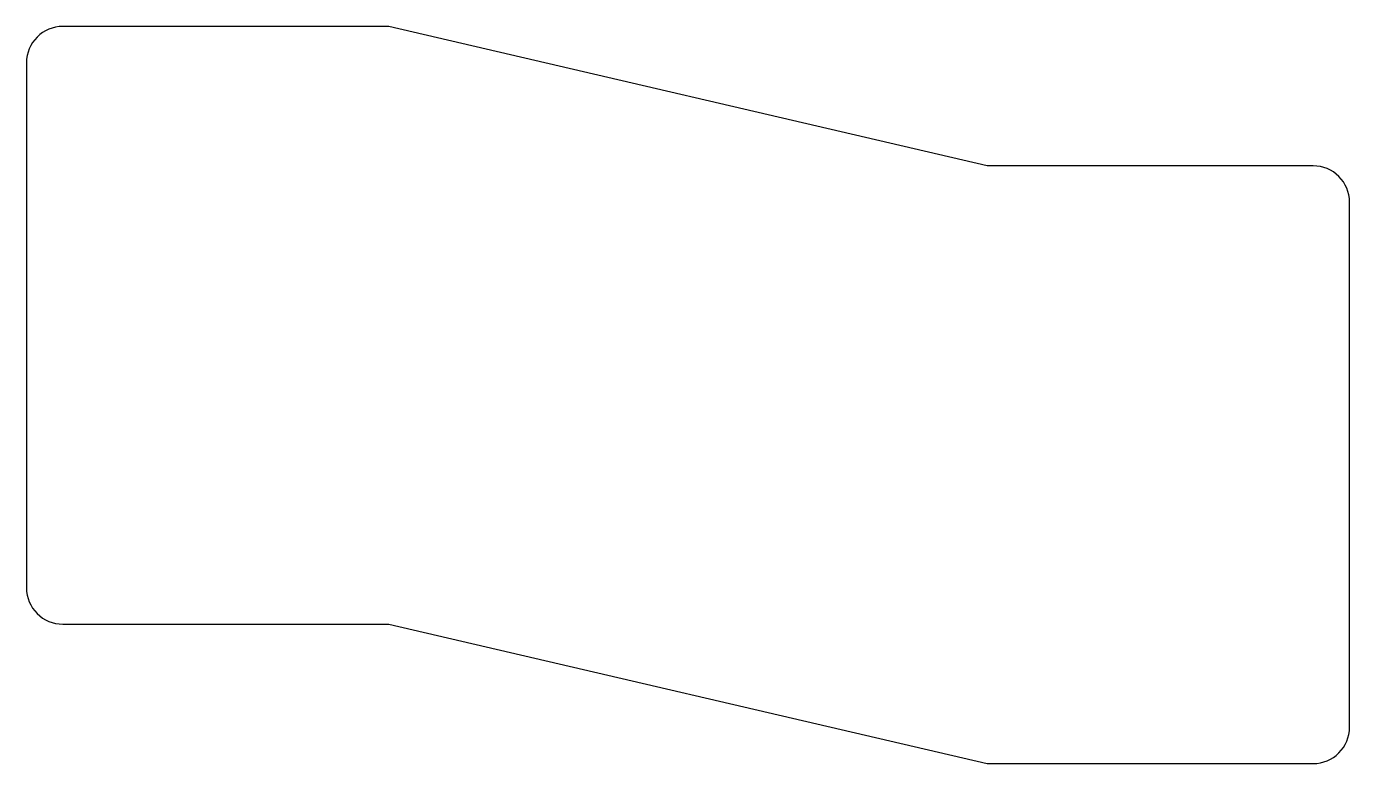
# Model space of a CAD drawing. Header units: millimetres. Extents: x -36.5 to 0, y 0 to 20.3.
import ezdxf

# ---------------------------------------------------------------- set-up
doc = ezdxf.new("R2010")
doc.units = ezdxf.units.MM

msp = doc.modelspace()

# ---------------------------------------------------------------- linework, layer by layer
msp.add_lwpolyline([(0, 15.5, 0.414214), (-1, 16.5), (-10, 16.5), (-26.5, 20.348), (-35.5, 20.348, 0.414214), (-36.5, 19.348), (-36.5, 4.848, 0.414214), (-35.5, 3.848), (-26.5, 3.848), (-10, 0), (-1, 0, 0.414214), (0, 1)], format="xyb", close=True)

doc.saveas('drawing.dxf')
